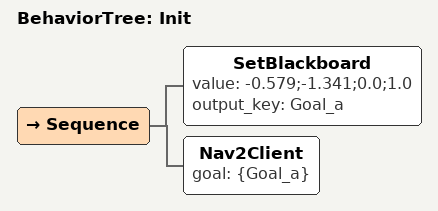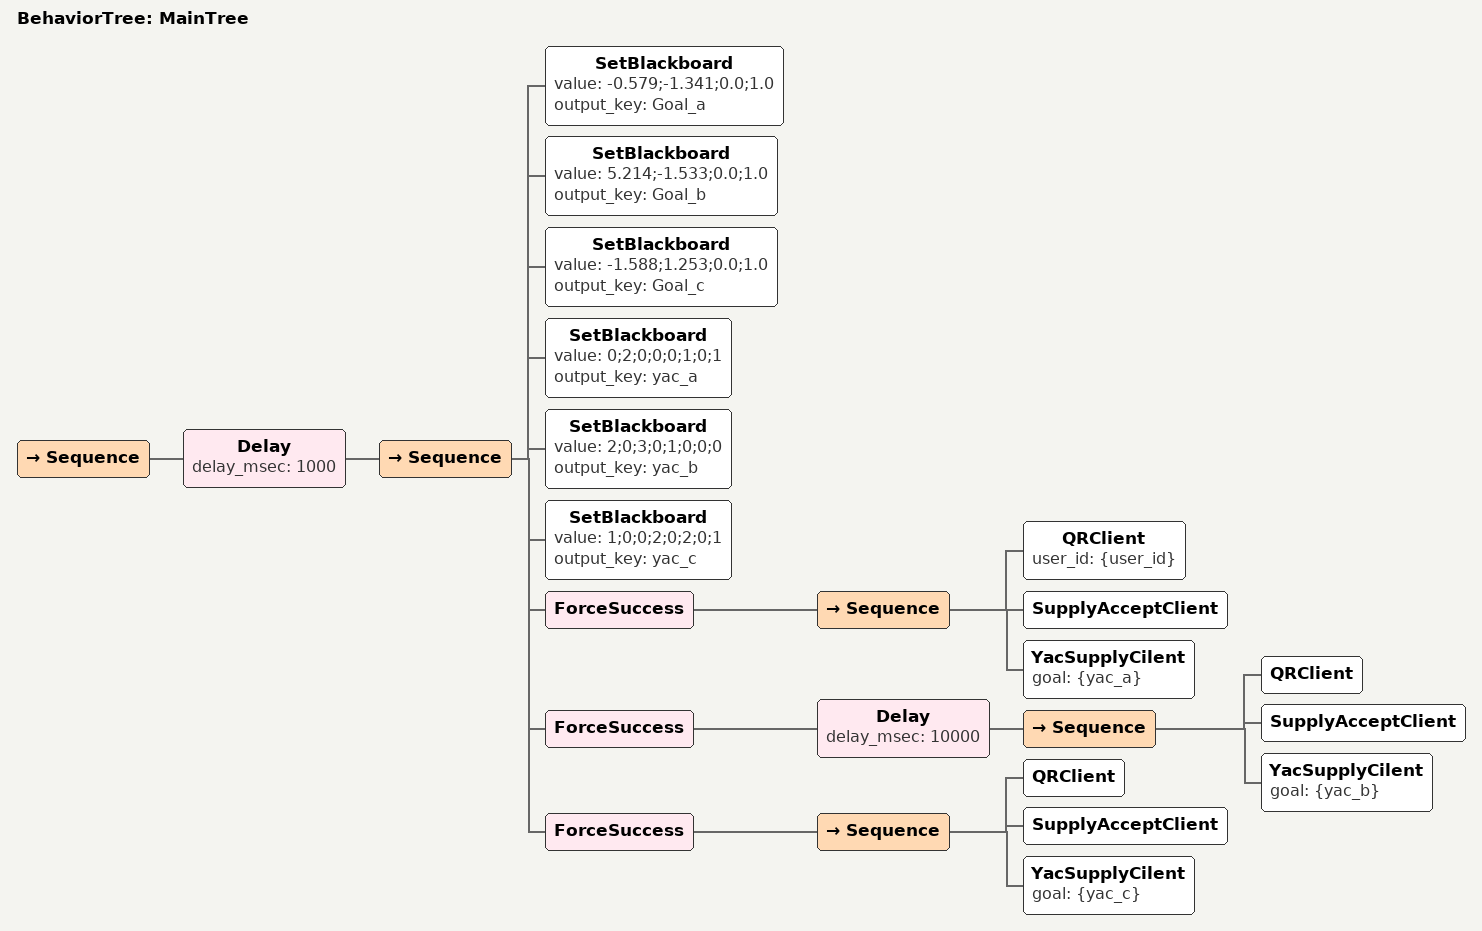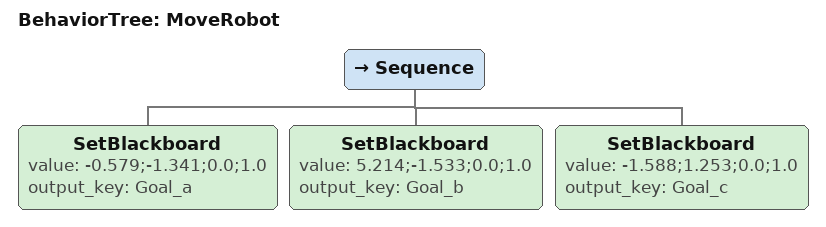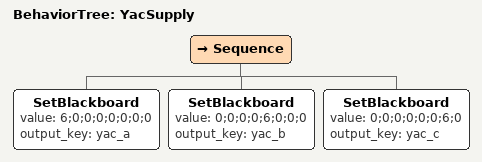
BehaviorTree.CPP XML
<?xml version="1.0" encoding="UTF-8"?>
<root BTCPP_format="4" main_tree_to_execute="MainTree">
  <BehaviorTree ID="Init">
    <Sequence>
      <SetBlackboard value="-0.579;-1.341;0.0;1.0"
                     output_key="Goal_a"/>
      <Nav2Client goal="{Goal_a}"/>
    </Sequence>
  </BehaviorTree>

  <BehaviorTree ID="MainTree">
    <Sequence>
      <Delay delay_msec="1000">
        <Sequence>

          <SetBlackboard value="-0.579;-1.341;0.0;1.0"
                         output_key="Goal_a"/>
          <SetBlackboard value="5.214;-1.533;0.0;1.0"
                         output_key="Goal_b"/>
          <SetBlackboard value="-1.588;1.253;0.0;1.0"
                         output_key="Goal_c"/>
          <SetBlackboard value="0;2;0;0;0;1;0;1"
                         output_key="yac_a"/>
          <SetBlackboard value="2;0;3;0;1;0;0;0"
                         output_key="yac_b"/>
          <SetBlackboard value="1;0;0;2;0;2;0;1"
                         output_key="yac_c"/>

            <ForceSuccess>
              <Sequence>
                <QRClient user_id="{user_id}" />
                <SupplyAcceptClient />
                <YacSupplyCilent goal="{yac_a}"/>
              </Sequence>
            </ForceSuccess>

            <ForceSuccess>
              <Delay delay_msec="10000">
                <Sequence>
                  <QRClient />
                  <SupplyAcceptClient />
                  <YacSupplyCilent goal="{yac_b}"/>
                </Sequence>
              </Delay>
            </ForceSuccess>

            <ForceSuccess>
              <Sequence>
                <QRClient />
                <SupplyAcceptClient />
                <YacSupplyCilent goal="{yac_c}"/>
              </Sequence>
            </ForceSuccess>

        </Sequence>
      </Delay>
    </Sequence>
  </BehaviorTree>

  <BehaviorTree ID="MoveRobot">
    <Sequence>
      <SetBlackboard value="-0.579;-1.341;0.0;1.0"
                     output_key="Goal_a"/>
      <SetBlackboard value="5.214;-1.533;0.0;1.0"
                     output_key="Goal_b"/>
      <SetBlackboard value="-1.588;1.253;0.0;1.0"
                     output_key="Goal_c"/>
    </Sequence>
  </BehaviorTree>

  <BehaviorTree ID="YacSupply">
    <Sequence>
      <SetBlackboard value="6;0;0;0;0;0;0;0"
                     output_key="yac_a"/>
      <SetBlackboard value="0;0;0;0;6;0;0;0"
                     output_key="yac_b"/>
      <SetBlackboard value="0;0;0;0;0;0;6;0"
                     output_key="yac_c"/>
    </Sequence>
  </BehaviorTree>

</root>
